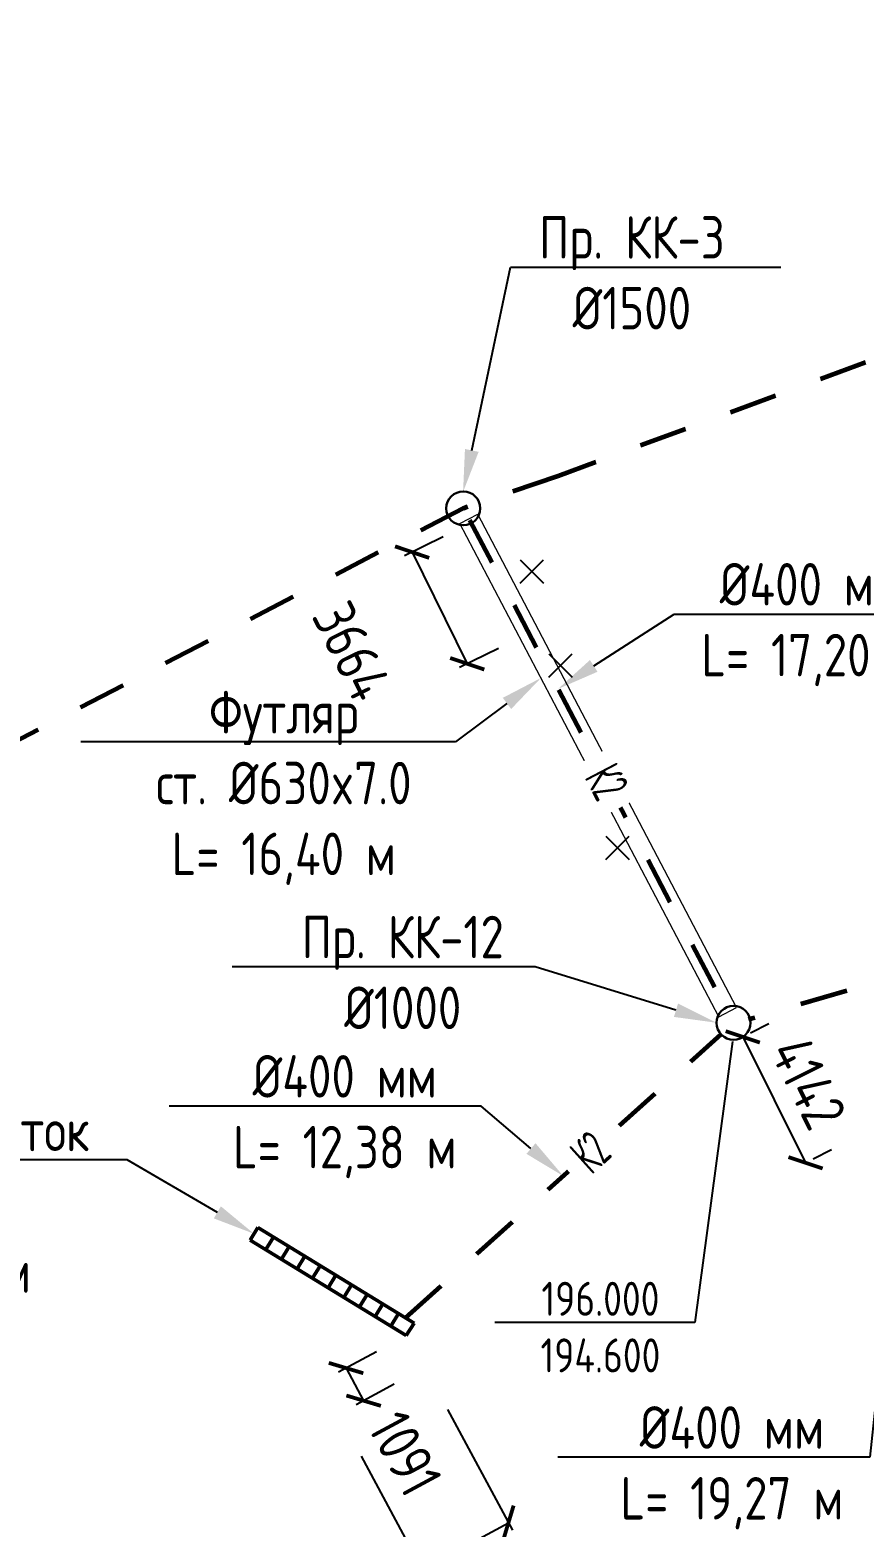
# Model space of a CAD drawing. Header units: millimetres. Extents: x 0 to 42436567, y 0 to 23754735.
# Drawn here: x 41945406 to 41969955, y 23563105 to 23607173 of the extents above; entities that cross this region are included whole.
import ezdxf
from ezdxf import colors
from ezdxf.entities.mleader import LeaderData, LeaderLine
from ezdxf.math import Vec2, Vec3

# ---------------------------------------------------------------- set-up
doc = ezdxf.new("R2010")
doc.units = ezdxf.units.MM
doc.set_wipeout_variables(frame=1)
doc.linetypes.add('Штриховая', pattern=[2822.222233, 1411.111116, -1411.111116])
for name, color, linetype, lineweight in [('В1', 140, 'Continuous', 40), ('ВК_Текст', 7, 'Continuous', 25), ('Колодца К2', 30, 'Continuous', 30), ('Лотки К2', 30, 'Continuous', 30), ('Труба К2', 7, 'Continuous', 60)]:
    doc.layers.add(name, color=color, linetype=linetype, lineweight=lineweight)
doc.layers.add('Выноски', color=7, linetype='Continuous')
doc.styles.add('GOST 2.304', font='GOST_type.ttf')
doc.styles.add('GOST_100', font='cs_gost2304.shx', dxfattribs={"width": 0.7, "height": 300})
doc.styles.get("Standard").update_dxf_attribs({"font": 'arial.ttf'})
doc.dimstyles.new('ISO-25', dxfattribs={"dimtxt": 2.5, "dimasz": 2.5, "dimexe": 1.25, "dimexo": 0.625, "dimtad": 1, "dimtxsty": 'Standard', "dimcen": 2.5, "dimadec": 0, "dimazin": 0, "dimtfac": 1, "dimtmove": 0, "dimatfit": 3, "dimfxl": 1, "dimarcsym": 0})
doc.dimstyles.new('STANDARD$0', dxfattribs={"dimscale": 100, "dimtxt": 2.5, "dimasz": 1, "dimexe": 0.5, "dimexo": 2, "dimgap": 1, "dimtad": 1, "dimdec": 0, "dimzin": 0, "dimdsep": 46, "dimtxsty": 'Standard', "dimblk1": 'OBLIQUE', "dimblk2": 'OBLIQUE', "dimsah": 1, "dimcen": 2, "dimadec": 0, "dimazin": 0, "dimtfac": 1, "dimtdec": 4, "dimtofl": 0, "dimtmove": 2, "dimatfit": 3, "dimldrblk": 'OBLIQUE', "dimfxl": 1, "dimtolj": 1, "dimtzin": 0, "dimarcsym": 0})

# ---------------------------------------------------------------- blocks, each defined once
blk = doc.blocks.new('_ArchTick')
at = {"color": 0, "linetype": 'ByBlock', "const_width": 0.15}
blk.add_lwpolyline([(-0.5, -0.5), (0.5, 0.5)], dxfattribs=at)
blk = doc.blocks.new('*D10')
at = {"color": 0, "lineweight": -2, "transparency": 16777216}
for p, q in [((41955603, 23568267), (41954489, 23567667)), ((41954709, 23567785), (41955227, 23566824)), ((41956121, 23567306), (41955007, 23566706))]:
    blk.add_line(p, q, dxfattribs=at)
at = {"color": 0, "lineweight": -2, "transparency": 16777216, "xscale": 750.0000000000001, "yscale": 750.0000000000001, "zscale": 750.0000000000001}
for p, rotation in [((41954709, 23567785), 118.3189400912867), ((41955227, 23566824), 298.3189400912867)]:
    blk.add_blockref('_ArchTick', p, dxfattribs=dict(at, rotation=rotation))
at = {"color": 0, "transparency": 16777216, "insert": (41956450, 23565272), "char_height": 1250, "attachment_point": 5, "rotation": 298.3189, "style": 'GOST 2.304'}
blk.add_mtext('\\A1;1091', dxfattribs=at)
blk = doc.blocks.new('_Oblique')
at = {"color": 0, "linetype": 'ByBlock', "lineweight": -2}
blk.add_line((-0.5, -0.5), (0.5, 0.5), dxfattribs=at)
blk = doc.blocks.new('*D12')
at = {"color": 0, "lineweight": -2, "transparency": 16777216}
for p, q in [((41957692, 23566562), (41959607, 23563009)), ((41955151, 23565193), (41957065, 23561639)), ((41956947, 23561859), (41959488, 23563229))]:
    blk.add_line(p, q, dxfattribs=at)
at = {"color": 0, "lineweight": -2, "transparency": 16777216, "xscale": 750.0000000000001, "yscale": 750.0000000000001, "zscale": 750.0000000000001}
for p, rotation in [((41959488, 23563229), 28.3189313236025), ((41956947, 23561859), 208.3189313236025)]:
    blk.add_blockref('_ArchTick', p, dxfattribs=dict(at, rotation=rotation))
at = {"color": 0, "transparency": 16777216, "insert": (41959583, 23560011), "char_height": 1250, "attachment_point": 5, "rotation": 28.3189, "style": 'GOST 2.304'}
blk.add_mtext('\\A1;2887', dxfattribs=at)
blk = doc.blocks.new('*D17')
at = {"color": 0, "lineweight": -2, "transparency": 16777216}
blk.add_arc((41996467, 23607173), 3146, 218.5859, 281.1543, dxfattribs=at)
at = {"color": 0, "transparency": 16777216}
for points in [[(41993863, 23605129), (41994153, 23605293), (41993517, 23606082)], [(41997018, 23604243), (41997134, 23603930), (41998014, 23604434)]]:
    blk.add_solid(points, dxfattribs=at)
at = {"color": 0, "transparency": 16777216, "insert": (41995665, 23604983), "char_height": 1000, "attachment_point": 5, "rotation": 339.8701, "style": 'GOST 2.304'}
blk.add_mtext('99°', dxfattribs=at)
blk = doc.blocks.new('*D22')
at = {"color": 0, "lineweight": -2, "transparency": 16777216}
for p, q in [((41967148, 23577914), (41966608, 23577645)), ((41966384, 23577534), (41968232, 23573827)), ((41968995, 23574207), (41968455, 23573938))]:
    blk.add_line(p, q, dxfattribs=at)
at = {"color": 0, "lineweight": -2, "transparency": 16777216, "xscale": 750.0000000000001, "yscale": 750.0000000000001, "zscale": 750.0000000000001}
for p, rotation in [((41966384, 23577534), 116.4889300054848), ((41968232, 23573827), 296.4889300054849)]:
    blk.add_blockref('_ArchTick', p, dxfattribs=dict(at, rotation=rotation))
at = {"color": 0, "transparency": 16777216, "insert": (41968316, 23576182), "char_height": 1250, "attachment_point": 5, "rotation": 296.4889, "style": 'GOST 2.304'}
blk.add_mtext('\\A1;4142', dxfattribs=at)
blk = doc.blocks.new('*U6')
at = {"color": 255}
blk.add_wipeout([(-200, 125), (200, 125), (200, -125), (-200, -125)], dxfattribs=at)
at = {"layer": 'ВК_Текст', "insert": (0, 0), "char_height": 250, "attachment_point": 5, "style": 'GOST_100'}
blk.add_mtext('К2', dxfattribs=at)
blk = doc.blocks.new('_None')
blk = doc.blocks.new('*D31')
at = {"color": 0, "lineweight": -2, "transparency": 16777216}
for p, q in [((41957572, 23592255), (41956431, 23591691)), ((41956655, 23591802), (41958277, 23588516)), ((41959194, 23588969), (41958052, 23588405))]:
    blk.add_line(p, q, dxfattribs=at)
at = {"color": 0, "lineweight": -2, "transparency": 16777216, "xscale": 750.0000000000001, "yscale": 750.0000000000001, "zscale": 750.0000000000001}
for p, rotation in [((41956655, 23591802), 116.2711736630565), ((41958277, 23588516), 296.2711736630565)]:
    blk.add_blockref('_ArchTick', p, dxfattribs=dict(at, rotation=rotation))
at = {"color": 0, "transparency": 16777216, "insert": (41954885, 23588885), "char_height": 1250, "attachment_point": 5, "rotation": 296.2712, "style": 'GOST 2.304'}
blk.add_mtext('\\A1;3664', dxfattribs=at)

msp = doc.modelspace()

# ---------------------------------------------------------------- linework, layer by layer
at = {"color": 6, "lineweight": 20}
for p, q in [((41958061.929, 23592641.901), (41958585.708, 23592916.656)), ((41966202.261, 23578396.826), (41958585.708, 23592916.656)), ((41965678.482, 23578122.071), (41958061.929, 23592641.901)), ((41965678.482, 23578122.071), (41966202.261, 23578396.826))]:
    msp.add_line(p, q, dxfattribs=at)
for p, q in [((41959832.269, 23591570.53), (41960517.467, 23590885.332)), ((41959832.269, 23590885.332), (41960517.467, 23591570.53)), ((41960679.7, 23588810.196), (41961364.898, 23588124.998)), ((41960679.7, 23588124.998), (41961364.898, 23588810.196)), ((41962358.479, 23583444.046), (41963043.677, 23582758.848)), ((41962358.479, 23582758.848), (41963043.677, 23583444.046))]:
    msp.add_line(p, q)
at = {"layer": 'Колодца К2'}
for centre in [(41958160.302, 23593091.002), (41966114.116, 23577948.562)]:
    msp.add_circle(centre, 500, dxfattribs=at)
at = {"layer": 'Лотки К2', "lineweight": 50}
for p, q in [((41952114.252, 23571922, 379440.185), (41951888.092, 23571552.297, 157896.454)), ((41952114.252, 23571922, 379440.185), (41956709.48, 23569110.932, 116156.843)), ((41952573.775, 23571640.893, 353111.851), (41952347.614, 23571271.19, 131568.12)), ((41951888.092, 23571552.297, 157896.454), (41956483.319, 23568741.229, -105386.888)), ((41953033.298, 23571359.787, 326783.517), (41952807.137, 23570990.083, 105239.786)), ((41953492.821, 23571078.68, 300455.182), (41953266.66, 23570708.977, 78911.452)), ((41953952.343, 23570797.573, 274126.848), (41953726.183, 23570427.87, 52583.117)), ((41954411.866, 23570516.466, 247798.514), (41954185.705, 23570146.763, 26254.783)), ((41954871.389, 23570235.36, 221470.18), (41954645.228, 23569865.656, -73.551)), ((41955330.912, 23569954.253, 195141.846), (41955104.751, 23569584.55, -26401.885)), ((41955790.434, 23569673.146, 168813.511), (41955564.274, 23569303.443, -52730.219)), ((41956249.957, 23569392.039, 142485.177), (41956023.796, 23569022.336, -79058.554)), ((41956709.48, 23569110.932, 116156.843), (41956483.319, 23568741.229, -105386.888))]:
    msp.add_line(p, q, dxfattribs=at)
at = {"layer": 'Труба К2', "linetype": 'Штриховая'}
for p, q in [((41958342.945, 23592742.817), (41965940.372, 23578259.449)), ((41982986.442, 23582871.92), (41966552.014, 23578042.511)), ((41956462.014, 23569262.317, 130335.408), (41965746.47, 23577609.686))]:
    msp.add_line(p, q, dxfattribs=at)
msp.add_lwpolyline([(42001561.653, 23598148.648), (41996467.279, 23607172.954), (41960954.847, 23594040.243), (41958160.302, 23593091.003), (41923627.797, 23575116.982), (41883027.322, 23547746.75), (41867154.5, 23542174.091)], dxfattribs=at)

# ---------------------------------------------------------------- dimensions: what is measured, and where the dimension line sits
dim = msp.add_angular_dim_2l(base=(41994589.268, 23604649.28), line1=((42001561.653, 23598148.648), (41996467.279, 23607172.954)), line2=((41996467.279, 23607172.954), (41960954.847, 23594040.243)), dimstyle='ISO-25', override={"dimscale": 500, "dimtxt": 2, "dimasz": 2, "dimtxsty": 'GOST 2.304'})
dim.commit()
dim.dimension.update_dxf_attribs({"geometry": '*D17', "text_midpoint": (41995664.53, 23604982.886)})
for p1, p2, distance, picture, middle in [((41958468.538, 23592697.314), (41960090.49, 23589411.381), -2022.745, '*D31', (41954885.257, 23588885.321)), ((41966253.09, 23577468.263), (41968100.345, 23573761.449), 146.56, '*D22', (41968315.589, 23576182.402)), ((41954676.197, 23566073.186), (41957217.587, 23567442.667), -4786.657, '*D12', (41959582.694, 23560010.852))]:
    dim = msp.add_aligned_dim(p1=p1, p2=p2, distance=distance, dimstyle='STANDARD$0', override={"dimscale": 500, "dimasz": 1.5, "dimtxsty": 'GOST 2.304', "dimblk1": 'ArchTick', "dimblk2": 'ArchTick'})
    dim.commit()
    dim.dimension.update_dxf_attribs({"geometry": picture, "text_midpoint": middle})
dim = msp.add_linear_dim(base=(41955226.99, 23566824.371), p1=(41956483.319, 23568741.229), p2=(41957001.092, 23567780.382), angle=298.3189401, dimstyle='STANDARD$0', override={"dimscale": 500, "dimasz": 1.5, "dimtxsty": 'GOST 2.304', "dimblk1": 'ArchTick', "dimblk2": 'ArchTick'})
dim.commit()
dim.dimension.update_dxf_attribs({"geometry": '*D10', "text_midpoint": (41956449.657, 23565272.036), "dimtype": 161})

# ---------------------------------------------------------------- leaders
at = {"layer": 'Выноски', "color": 0, "lineweight": -2}
ml = msp.add_multileader_mtext('Standard', dxfattribs=at)
ml.set_content('{\\C0;Пр. КК-3\\P%%C1500}', color=5, style='GOST 2.304')
ml.set_leader_properties(lineweight=-3)
ml.build(insert=Vec2(0, 0))
ml.multileader.update_dxf_attribs({"text_left_attachment_type": 6, "text_right_attachment_type": 6, "dogleg_length": 1, "arrow_head_size": 1250, "scale": 500})
ctx = ml.context
ctx.base_point, ctx.scale, ctx.char_height, ctx.arrow_head_size, ctx.landing_gap_size, ctx.plane_origin = Vec3(41959644.282, 23600192.592), 500, 1250, 1250, 900, Vec3(41954735.441, 23590645.907)
ctx.left_attachment, ctx.right_attachment, ctx.text_align_type = 6, 6, 1
notes = []
notes.append((ctx, [(0, (1, 1, 0), (41959544.434, 23600192.592), (1, 0), 99.848, [(1, [(41958153.302, 23593572.734)], 0, [])])]))
ctx.mtext.insert, ctx.mtext.alignment, ctx.mtext.flow_direction = Vec3(41963121.569, 23601692.592), 2, 5
ml = msp.add_multileader_mtext('Standard', dxfattribs=at)
ml.set_content('{\\C0;%%C400 мм\\PL= 17,20 м}', color=5, style='GOST 2.304')
ml.set_leader_properties(lineweight=-3)
ml.build(insert=Vec2(0, 0))
ml.multileader.update_dxf_attribs({"text_left_attachment_type": 6, "text_right_attachment_type": 6, "dogleg_length": 1, "arrow_head_size": 1250, "scale": 500})
ctx = ml.context
ctx.base_point, ctx.scale, ctx.char_height, ctx.arrow_head_size, ctx.landing_gap_size, ctx.plane_origin = Vec3(41964466.422, 23589980.82), 500, 1250, 1250, 900, Vec3(41977601.956, 23582245.977)
ctx.left_attachment, ctx.right_attachment, ctx.text_align_type = 6, 6, 1
notes.append((ctx, [(0, (1, 1, 0), (41964366.574, 23589980.82), (1, 0), 99.848, [(1, [(41960948.463, 23587775.783)], 0, [])])]))
ctx.mtext.insert, ctx.mtext.alignment, ctx.mtext.flow_direction = Vec3(41968421.283, 23591480.82), 2, 5
ml = msp.add_multileader_mtext('Standard', dxfattribs=at)
ml.set_content('{\\C0;Футляр\\Pст. %%C630x7.0\\PL= 16,40 м}', color=5, style='GOST 2.304')
ml.set_leader_properties(lineweight=-3)
ml.build(insert=Vec2(0, 0))
ml.multileader.update_dxf_attribs({"text_left_attachment_type": 6, "text_right_attachment_type": 6, "dogleg_length": 1, "arrow_head_size": 1250, "scale": 500})
ctx = ml.context
ctx.base_point, ctx.scale, ctx.char_height, ctx.arrow_head_size, ctx.landing_gap_size, ctx.plane_origin = Vec3(41947926.18, 23586213.298), 500, 1250, 1250, 900, Vec3(41916412.455, 23567832.659)
ctx.left_attachment, ctx.right_attachment, ctx.text_align_type = 6, 6, 1
notes.append((ctx, [(1, (1, 1, 0), (41957930.031, 23586213.298), (-1, 0), 99.848, [(1, [(41960445.502, 23588097.972)], 0, [])])]))
ctx.mtext.insert, ctx.mtext.alignment, ctx.mtext.flow_direction = Vec3(41952878.181, 23587713.298), 2, 5
ml = msp.add_multileader_mtext('Standard', dxfattribs=at)
ml.set_content('{\\C0;Пр. КК-12\\P%%C1000}', color=5, style='GOST 2.304')
ml.set_leader_properties(lineweight=-3)
ml.build(insert=Vec2(0, 0))
ml.multileader.update_dxf_attribs({"text_left_attachment_type": 6, "text_right_attachment_type": 6, "dogleg_length": 1, "arrow_head_size": 1250, "scale": 500})
ctx = ml.context
ctx.base_point, ctx.scale, ctx.char_height, ctx.arrow_head_size, ctx.landing_gap_size, ctx.plane_origin = Vec3(41952584.23, 23579597.649), 500, 1250, 1250, 900, Vec3(41921581.069, 23557683.248)
ctx.left_attachment, ctx.right_attachment, ctx.text_align_type = 6, 6, 1
notes.append((ctx, [(1, (1, 1, 0), (41960271.247, 23579597.649), (-1, 0), 99.848, [(1, [(41965614.116, 23577948.562)], 0, [])])]))
ctx.mtext.insert, ctx.mtext.alignment, ctx.mtext.flow_direction = Vec3(41956377.815, 23581097.649), 2, 5
ml = msp.add_multileader_mtext('Standard', dxfattribs=at)
ml.set_content('{\\C0;%%C400 мм\\PL= 19,27 м}', color=5, style='GOST 2.304')
ml.set_leader_properties(lineweight=-3)
ml.build(insert=Vec2(0, 0))
ml.multileader.update_dxf_attribs({"text_left_attachment_type": 6, "text_right_attachment_type": 6, "dogleg_length": 1, "arrow_head_size": 1250, "scale": 500})
ctx = ml.context
ctx.base_point, ctx.scale, ctx.char_height, ctx.arrow_head_size, ctx.landing_gap_size, ctx.plane_origin = Vec3(41962112.33, 23565160.711), 500, 1250, 1250, 900, Vec3(41976208.769, 23565399.661)
ctx.left_attachment, ctx.right_attachment, ctx.text_align_type = 6, 6, 1
notes.append((ctx, [(1, (1, 1, 0), (41970121.899, 23565160.711), (-1, 0), 99.848, [(1, [(41971645.323, 23579539.227)], 0, [])])]))
ctx.mtext.insert, ctx.mtext.alignment, ctx.mtext.flow_direction = Vec3(41966067.19, 23566660.711), 2, 5
ml = msp.add_multileader_mtext('Standard', dxfattribs=at)
ml.set_content('{\\C0;%%C400 мм\\PL= 12,38 м}', color=5, style='GOST 2.304')
ml.set_leader_properties(lineweight=-3)
ml.build(insert=Vec2(0, 0))
ml.multileader.update_dxf_attribs({"text_left_attachment_type": 6, "text_right_attachment_type": 6, "dogleg_length": 1, "arrow_head_size": 1250, "scale": 500})
ctx = ml.context
ctx.base_point, ctx.scale, ctx.char_height, ctx.arrow_head_size, ctx.landing_gap_size, ctx.plane_origin = Vec3(41950763.626, 23575497.106), 500, 1250, 1250, 900, Vec3(41973661.876, 23560294.37)
ctx.left_attachment, ctx.right_attachment, ctx.text_align_type = 6, 6, 1
notes.append((ctx, [(1, (1, 1, 0), (41958683.845, 23575497.106), (-1, 0), 99.848, [(1, [(41961104.242, 23573436.001)], 0, [])])]))
ctx.mtext.insert, ctx.mtext.alignment, ctx.mtext.flow_direction = Vec3(41954673.812, 23576997.106), 2, 5
ml = msp.add_multileader_mtext('Standard', dxfattribs=at)
ml.set_content('{\\C0;Пр. ж/б лоток\\P%%C400\\PL= 5,5 м}', color=5, style='GOST 2.304')
ml.set_leader_properties(lineweight=-3)
ml.build(insert=Vec2(0, 0))
ml.multileader.update_dxf_attribs({"text_left_attachment_type": 6, "text_right_attachment_type": 6, "dogleg_length": 1, "arrow_head_size": 1250, "scale": 500})
ctx = ml.context
ctx.base_point, ctx.scale, ctx.char_height, ctx.arrow_head_size, ctx.landing_gap_size, ctx.plane_origin = Vec3(41937308.719, 23573918.547), 500, 1250, 1250, 900, Vec3(41932034.117, 23557569.229)
ctx.left_attachment, ctx.right_attachment, ctx.text_align_type = 6, 6, 1
notes.append((ctx, [(1, (1, 1, 0), (41948269.504, 23573918.547), (-1, 0), 99.848, [(1, [(41952001.172, 23571737.149)], 0, [])])]))
ctx.mtext.insert, ctx.mtext.alignment, ctx.mtext.flow_direction = Vec3(41942739.188, 23575418.547), 2, 5
for ctx, leaders in notes:
    for number, flags, end, landing, length, lines in leaders:
        leader = LeaderData()
        leader.index, (leader.has_last_leader_line, leader.has_dogleg_vector, leader.attachment_direction) = number, flags
        leader.last_leader_point, leader.dogleg_vector, leader.dogleg_length = Vec3(end), Vec3(landing), length
        for number, points, colour, breaks in lines:
            line = LeaderLine()
            line.index, line.vertices, line.color, line.breaks = number, Vec3.list(points), colors.encode_raw_color(colour), breaks
            leader.lines.append(line)
        ctx.leaders.append(leader)

# ---------------------------------------------------------------- next in the draw order: block references
at = {"layer": 'ВК_Текст'}
for p, xscale, yscale, zscale, rotation in [((41962382.754, 23585041.52), 4.266666666666672, 4.266666666666672, 4.266666666666672, 297.679802992805), ((41961899.644, 23574139.189, 54120.647), 4.266666666666671, 4.266666666666671, 4.266666666666671, 41.95773473469641)]:
    msp.add_blockref('*U6', p, dxfattribs=dict(at, xscale=xscale, yscale=yscale, zscale=zscale, rotation=rotation))

# ---------------------------------------------------------------- next in the draw order: leaders
at = {"layer": 'В1', "color": 0, "linetype": 'ByBlock', "lineweight": -3}
ml = msp.add_multileader_mtext('Standard', dxfattribs=at)
ml.set_content('{\\C0;196.000\\P194.600}', color=5, style='GOST 2.304')
ml.set_leader_properties(lineweight=-3)
ml.set_arrow_properties(name='NONE')
ml.build(insert=Vec2(0, 0))
ml.multileader.update_dxf_attribs({"text_left_attachment_type": 6, "text_right_attachment_type": 6, "dogleg_length": 1, "arrow_head_size": 1000, "scale": 500})
ctx = ml.context
ctx.base_point, ctx.scale, ctx.char_height, ctx.arrow_head_size, ctx.landing_gap_size, ctx.plane_origin = Vec3(41959437.96, 23569124.65), 500, 1000, 1000, 900, Vec3(41971704.742, 23556191.197)
ctx.left_attachment, ctx.right_attachment, ctx.text_align_type = 6, 6, 1
notes = []
notes.append((ctx, [(1, (1, 1, 0), (41964974.989, 23569124.65), (-1, 0), 20.089, [(0, [(41966080.733, 23577392.708)], 0, [])])]))
ctx.mtext.insert, ctx.mtext.alignment, ctx.mtext.flow_direction = Vec3(41962196.43, 23570324.65), 2, 5
ctx.mtext.has_bg_fill, ctx.mtext.bg_color, ctx.mtext.bg_scale_factor, ctx.mtext.bg_transparency, ctx.mtext.use_window_bg_color = 1, -1027028792, 1.5, 0, 1
for ctx, leaders in notes:
    for number, flags, end, landing, length, lines in leaders:
        leader = LeaderData()
        leader.index, (leader.has_last_leader_line, leader.has_dogleg_vector, leader.attachment_direction) = number, flags
        leader.last_leader_point, leader.dogleg_vector, leader.dogleg_length = Vec3(end), Vec3(landing), length
        for number, points, colour, breaks in lines:
            line = LeaderLine()
            line.index, line.vertices, line.color, line.breaks = number, Vec3.list(points), colors.encode_raw_color(colour), breaks
            leader.lines.append(line)
        ctx.leaders.append(leader)

doc.saveas('drawing.dxf')
